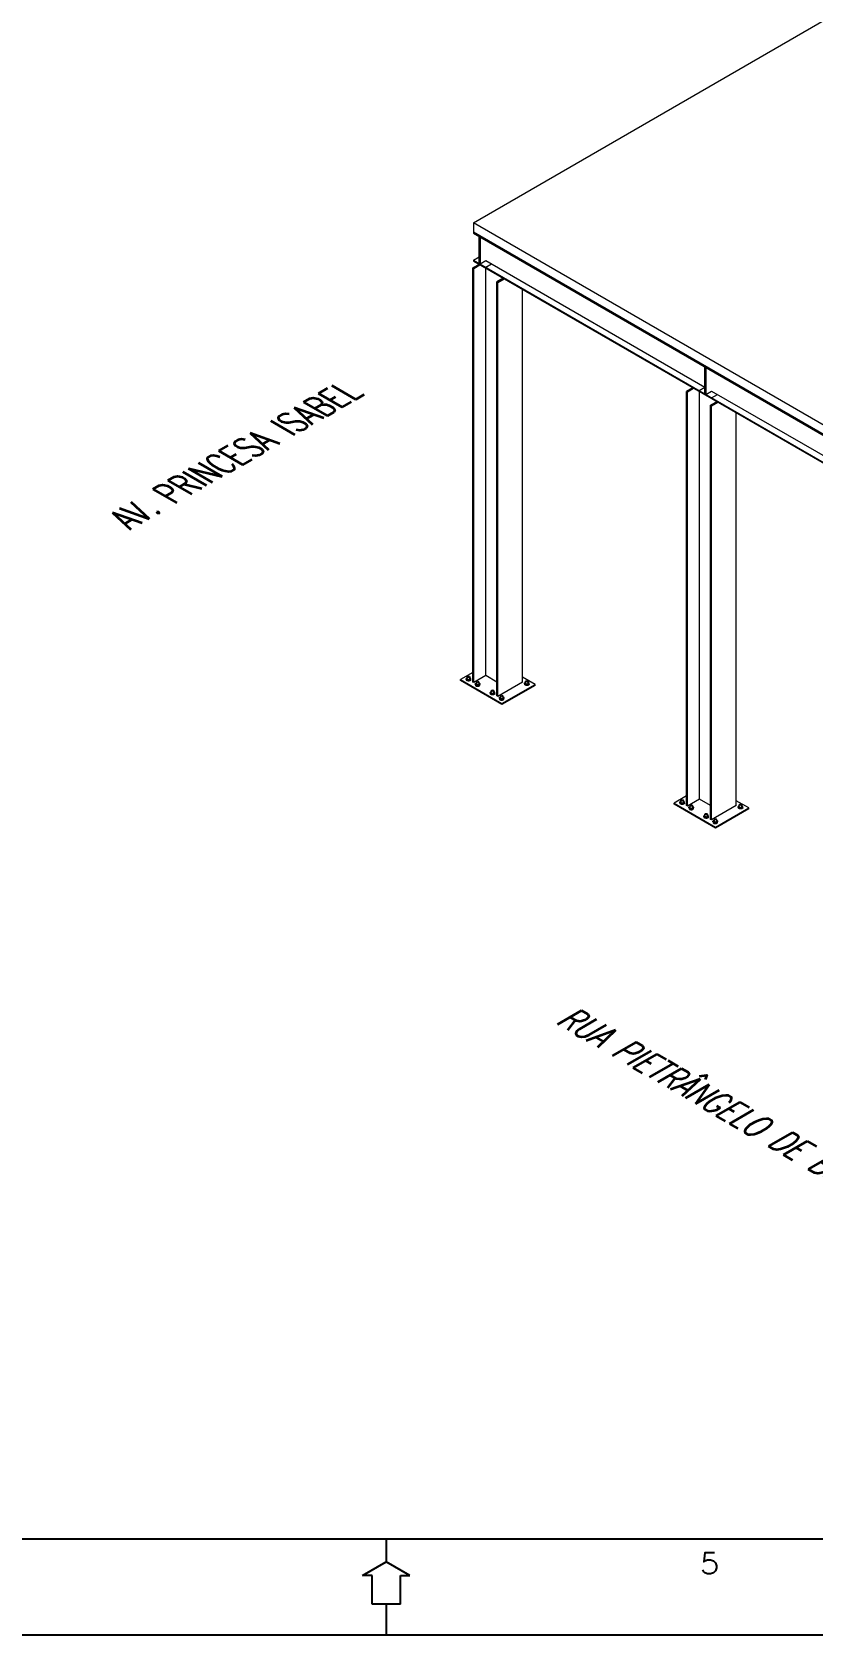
# Model space of a CAD drawing. Header units: millimetres. Extents: x -312439 to 477422, y -331570 to 212570.
# Drawn here: x 405518 to 409601, y 84213 to 92585 of the extents above; entities that cross this region are included whole.
import ezdxf

# ---------------------------------------------------------------- set-up
doc = ezdxf.new("R2010")
doc.units = ezdxf.units.MM
doc.layers.add('ARCONDTEXTO', color=4, linetype='Continuous')
doc.layers.add('FORMATO A1', color=1, linetype='Continuous')
doc.styles.add('ROMANS', font='romans.shx', dxfattribs={"height": 187.5})

# ---------------------------------------------------------------- blocks, each defined once
blk = doc.blocks.new('A$C2D342850')
at = {"layer": 'FORMATO A1', "color": 2, "linetype": 'Continuous'}
blk.add_line((83100, -58400), (2500, -58400), dxfattribs=at)
at = {"layer": 'FORMATO A1', "color": 1, "linetype": 'Continuous'}
for p, q in [((42119.9, -58400), (42119.9, -58635.9)), ((41871.7, -58779.7), (42119.9, -58636.4)), ((42368, -58779.7), (42119.9, -58636.4)), ((41971.7, -58779.7), (41871.7, -58779.7)), ((41971.7, -59079.7), (41971.7, -58779.7)), ((42268, -58779.7), (42368, -58779.7)), ((42268, -59079.7), (42268, -58779.7)), ((42268.2, -59079.7), (41971.7, -59079.7)), ((42119.9, -59079.7), (42119.9, -59400)), ((0, -59400), (84100, -59400))]:
    blk.add_line(p, q, dxfattribs=at)
blk.add_lwpolyline([(45552.39, -58543.44), (45449.26, -58543.44), (45438.95, -58636.25), (45449.26, -58625.94), (45480.2, -58615.62), (45511.14, -58615.62), (45542.08, -58625.94), (45562.7, -58646.56), (45573.01, -58677.5), (45573.01, -58698.12), (45562.7, -58729.06), (45542.08, -58749.69), (45511.14, -58760), (45480.2, -58760), (45449.26, -58749.69), (45438.95, -58739.37), (45428.64, -58718.75)], dxfattribs=at)

msp = doc.modelspace()

# ---------------------------------------------------------------- linework, layer by layer
at = {"color": 0, "linetype": 'Continuous', "lineweight": 0, "extrusion": (1.25969e-16, 0.816497, 0.57735)}
for p, q in [((407825.453, 91588.776), (412413.804, 94237.861)), ((412545.89, 88863.431), (407825.453, 91588.776)), ((407825.453, 91588.776), (407825.453, 91533.769)), ((412545.89, 88813.424), (407825.453, 91538.769)), ((407825.453, 91533.769), (412545.89, 88808.424)), ((407855.768, 91376.249), (407855.768, 91516.267)), ((407860.099, 91513.766), (407860.099, 91373.749)), ((407890.414, 91501.265), (407890.414, 91496.264)), ((407855.606, 91371.342), (407823.003, 91352.519)), ((407823.003, 91352.519), (407827.334, 91350.018)), ((407823.003, 89189.784), (407823.003, 91352.519)), ((407825.453, 91393.751), (407855.768, 91411.253)), ((407825.453, 91393.751), (407825.453, 91388.75)), ((407825.453, 91393.751), (412545.89, 88668.406)), ((407825.453, 91388.75), (412545.89, 88663.405)), ((407827.334, 91350.018), (407859.937, 91368.842)), ((407827.334, 89187.284), (407827.334, 91350.018)), ((407860.099, 91373.749), (407890.414, 91391.251)), ((407890.129, 89223.538), (407890.129, 91351.41)), ((407890.414, 91391.251), (409035.877, 90729.917)), ((407890.414, 91356.246), (407920.728, 91373.749)), ((407890.414, 91356.246), (407890.414, 91351.246)), ((407981.195, 91298.833), (407948.593, 91280.01)), ((407948.593, 89117.275), (407948.593, 91280.01)), ((407948.593, 91280.01), (407952.923, 91277.509)), ((407952.923, 91277.509), (407985.526, 91296.332)), ((407952.923, 89114.774), (407952.923, 91277.509)), ((408082.844, 89189.784), (408082.844, 91240.146)), ((409005.562, 90852.433), (409005.562, 90857.433)), ((409035.877, 90694.913), (409035.877, 90834.93)), ((409040.208, 90832.43), (409040.208, 90692.412)), ((409070.523, 90819.928), (409070.523, 90814.928)), ((408972.512, 90726.496), (408939.91, 90707.673)), ((408939.91, 90707.673), (408944.24, 90705.172)), ((408939.91, 88544.938), (408939.91, 90707.673)), ((408944.24, 90705.172), (408976.843, 90723.995)), ((408944.24, 88542.437), (408944.24, 90705.172)), ((409005.562, 90712.415), (409035.877, 90729.917)), ((409005.562, 90707.414), (409005.562, 90712.415)), ((409007.035, 88578.692), (409007.035, 90706.564)), ((409040.208, 90692.412), (409070.523, 90709.915)), ((409070.523, 90709.915), (410215.986, 90048.581)), ((409070.523, 90674.91), (409100.837, 90692.412)), ((409070.523, 90674.91), (409070.523, 90669.909)), ((409098.102, 90653.987), (409065.499, 90635.163)), ((409065.499, 88472.429), (409065.499, 90635.163)), ((409065.499, 90635.163), (409069.83, 90632.663)), ((409069.83, 90632.663), (409102.433, 90651.486)), ((409069.83, 88469.928), (409069.83, 90632.663)), ((409199.75, 88544.938), (409199.75, 90595.3)), ((407823.003, 89239.79), (407758.043, 89202.286)), ((407758.043, 89202.286), (407974.577, 89077.27)), ((407758.043, 89197.285), (407758.043, 89202.286)), ((407974.577, 89072.269), (407758.043, 89197.285)), ((407788.28, 89204.164), (407788.28, 89208.579)), ((407791.53, 89197.163), (407791.53, 89201.577)), ((407793.603, 89207.496), (407793.603, 89217.125)), ((407803.657, 89195.286), (407803.657, 89199.701)), ((407807.212, 89207.496), (407807.212, 89217.125)), ((407812.535, 89200.412), (407812.535, 89204.827)), ((407827.334, 89187.284), (407823.003, 89189.784)), ((407890.129, 89223.538), (407827.334, 89187.284)), ((407835.491, 89176.907), (407835.491, 89181.322)), ((407838.74, 89169.905), (407838.74, 89174.32)), ((407840.814, 89189.868), (407840.814, 89180.239)), ((407850.868, 89168.029), (407850.868, 89172.444)), ((407854.423, 89189.868), (407854.423, 89180.239)), ((407859.746, 89173.155), (407859.746, 89177.57)), ((407948.593, 89189.784), (407890.129, 89223.538)), ((408082.844, 89189.784), (407952.923, 89114.774)), ((407974.577, 89077.27), (408147.804, 89177.282)), ((408147.804, 89172.282), (407974.577, 89072.269)), ((408147.804, 89177.282), (408082.844, 89214.787)), ((408093.312, 89180.742), (408093.312, 89185.157)), ((408096.561, 89173.74), (408096.561, 89178.155)), ((408098.635, 89184.073), (408098.635, 89193.702)), ((408108.689, 89171.864), (408108.689, 89176.279)), ((408112.243, 89184.073), (408112.243, 89193.702)), ((408117.567, 89176.99), (408117.567, 89181.404)), ((408147.804, 89172.282), (408147.804, 89177.282)), ((407913.87, 89131.655), (407913.87, 89136.07)), ((407917.12, 89124.653), (407917.12, 89129.068)), ((407919.193, 89134.987), (407919.193, 89144.616)), ((407929.247, 89122.777), (407929.247, 89127.192)), ((407932.802, 89134.987), (407932.802, 89144.616)), ((407938.125, 89127.903), (407938.125, 89132.318)), ((407952.923, 89114.774), (407948.593, 89117.275)), ((407961.081, 89104.398), (407961.081, 89108.813)), ((407964.33, 89097.396), (407964.33, 89101.811)), ((407966.404, 89117.359), (407966.404, 89107.73)), ((407974.577, 89072.269), (407974.577, 89077.27)), ((407976.457, 89095.52), (407976.457, 89099.935)), ((407980.012, 89117.359), (407980.012, 89107.73)), ((407985.335, 89100.646), (407985.335, 89105.061)), ((408939.91, 88594.944), (408874.949, 88557.439)), ((409007.035, 88578.692), (408944.24, 88542.437)), ((409065.499, 88544.938), (409007.035, 88578.692)), ((408874.949, 88557.439), (409091.483, 88432.424)), ((408874.949, 88552.439), (408874.949, 88557.439)), ((409091.483, 88427.423), (408874.949, 88552.439)), ((408905.187, 88559.318), (408905.187, 88563.733)), ((408908.436, 88552.316), (408908.436, 88556.731)), ((408910.51, 88562.65), (408910.51, 88572.279)), ((408920.564, 88550.44), (408920.564, 88554.855)), ((408924.118, 88562.65), (408924.118, 88572.279)), ((408929.442, 88555.566), (408929.442, 88559.981)), ((408944.24, 88542.437), (408939.91, 88544.938)), ((408952.397, 88532.061), (408952.397, 88536.476)), ((408955.647, 88525.059), (408955.647, 88529.474)), ((408957.72, 88545.022), (408957.72, 88535.393)), ((408967.774, 88523.183), (408967.774, 88527.598)), ((408971.329, 88545.022), (408971.329, 88535.393)), ((408976.652, 88528.309), (408976.652, 88532.724)), ((409030.776, 88486.809), (409030.776, 88491.224)), ((409036.099, 88490.141), (409036.099, 88499.77)), ((409049.708, 88490.141), (409049.708, 88499.77)), ((409199.75, 88544.938), (409069.83, 88469.928)), ((409091.483, 88432.424), (409264.71, 88532.436)), ((409264.71, 88527.436), (409091.483, 88427.423)), ((409264.71, 88532.436), (409199.75, 88569.941)), ((409210.218, 88535.896), (409210.218, 88540.31)), ((409213.468, 88528.894), (409213.468, 88533.309)), ((409215.541, 88539.227), (409215.541, 88548.856)), ((409225.595, 88527.018), (409225.595, 88531.433)), ((409229.15, 88539.227), (409229.15, 88548.856)), ((409234.473, 88532.143), (409234.473, 88536.558)), ((409264.71, 88527.436), (409264.71, 88532.436)), ((409034.026, 88479.807), (409034.026, 88484.222)), ((409046.153, 88477.931), (409046.153, 88482.346)), ((409055.031, 88483.057), (409055.031, 88487.472)), ((409069.83, 88469.928), (409065.499, 88472.429)), ((409077.987, 88459.552), (409077.987, 88463.967)), ((409081.236, 88452.55), (409081.236, 88456.965)), ((409083.31, 88472.513), (409083.31, 88462.884)), ((409091.483, 88427.423), (409091.483, 88432.424)), ((409093.364, 88450.674), (409093.364, 88455.089)), ((409096.919, 88472.513), (409096.919, 88462.884)), ((409102.242, 88455.8), (409102.242, 88460.215))]:
    msp.add_line(p, q, dxfattribs=at)
at = {"color": 0, "linetype": 'Continuous', "lineweight": 0}
for centre, major_axis, start_param, end_param in [((407800.408, 89207.496), (-10.873, 0), 5.49778714, 6.54498469), ((407800.408, 89207.496), (-10.873, 0), 0.26179939, 1.30899694), ((407800.408, 89207.496), (-10.873, 0), 5.38853468, 5.49778714), ((407800.408, 89207.496), (6.804, 0), 3.14159265, 6.28318531), ((407800.408, 89207.496), (-10.873, 0), 1.30899694, 2.35619449), ((407800.408, 89207.496), (-10.873, 0), 3.40339204, 4.03624328), ((407800.408, 89207.496), (-10.873, 0), 2.35619449, 3.40339204), ((407847.618, 89180.239), (-10.873, 0), 5.49778714, 6.54498469), ((407847.618, 89180.239), (-10.873, 0), 0.26179939, 1.30899694), ((407847.618, 89180.239), (-10.873, 0), 5.38853468, 5.49778714), ((407847.618, 89180.239), (-6.804, 0), 0, 2.35619449), ((407847.618, 89180.239), (-10.873, 0), 1.30899694, 2.35619449), ((407847.618, 89180.239), (-6.804, 0), 2.35619449, 3.14159265), ((407847.618, 89180.239), (-10.873, 0), 3.40339204, 4.03624328), ((407847.618, 89180.239), (-10.873, 0), 2.35619449, 3.40339204), ((408105.439, 89184.073), (10.873, 0), 2.35619449, 3.40339204), ((408105.439, 89184.073), (10.873, 0), 3.40339204, 4.45058959), ((408105.439, 89184.073), (10.873, 0), 2.24694203, 2.35619449), ((408105.439, 89184.073), (-6.804, 0), 0, 2.35619449), ((408105.439, 89184.073), (10.873, 0), 4.45058959, 5.49778714), ((408105.439, 89184.073), (-6.804, 0), 2.35619449, 3.14159265), ((408105.439, 89184.073), (10.873, 0), 0.26179939, 0.89465062), ((408105.439, 89184.073), (10.873, 0), 5.49778714, 6.54498469), ((407925.997, 89134.987), (-10.873, 0), 5.49778714, 6.54498469), ((407925.997, 89134.987), (-10.873, 0), 0.26179939, 1.30899694), ((407925.997, 89134.987), (-10.873, 0), 5.38853468, 5.49778714), ((407925.997, 89134.987), (6.804, 0), 3.14159265, 6.28318531), ((407925.997, 89134.987), (-10.873, 0), 1.30899694, 2.35619449), ((407925.997, 89134.987), (-10.873, 0), 3.40339204, 4.03624328), ((407925.997, 89134.987), (-10.873, 0), 2.35619449, 3.40339204), ((407973.208, 89107.73), (-10.873, 0), 5.49778714, 6.54498469), ((407973.208, 89107.73), (-10.873, 0), 0.26179939, 1.30899694), ((407973.208, 89107.73), (-10.873, 0), 5.38853468, 5.49778714), ((407973.208, 89107.73), (-6.804, 0), 0, 2.35619449), ((407973.208, 89107.73), (-10.873, 0), 1.30899694, 2.35619449), ((407973.208, 89107.73), (-6.804, 0), 2.35619449, 3.14159265), ((407973.208, 89107.73), (-10.873, 0), 3.40339204, 4.03624328), ((407973.208, 89107.73), (-10.873, 0), 2.35619449, 3.40339204), ((408917.314, 88562.65), (-10.873, 0), 5.49778714, 6.54498469), ((408917.314, 88562.65), (-10.873, 0), 0.26179939, 1.30899694), ((408917.314, 88562.65), (-10.873, 0), 5.38853468, 5.49778714), ((408917.314, 88562.65), (6.804, 0), 3.14159265, 6.28318531), ((408917.314, 88562.65), (-10.873, 0), 1.30899694, 2.35619449), ((408917.314, 88562.65), (-10.873, 0), 3.40339204, 4.03624328), ((408917.314, 88562.65), (-10.873, 0), 2.35619449, 3.40339204), ((408964.525, 88535.393), (-10.873, 0), 5.49778714, 6.54498469), ((408964.525, 88535.393), (-10.873, 0), 0.26179939, 1.30899694), ((408964.525, 88535.393), (-10.873, 0), 5.38853468, 5.49778714), ((408964.525, 88535.393), (-6.804, 0), 0, 2.35619449), ((408964.525, 88535.393), (-10.873, 0), 1.30899694, 2.35619449), ((408964.525, 88535.393), (-6.804, 0), 2.35619449, 3.14159265), ((408964.525, 88535.393), (-10.873, 0), 3.40339204, 4.03624328), ((408964.525, 88535.393), (-10.873, 0), 2.35619449, 3.40339204), ((409042.904, 88490.141), (-10.873, 0), 5.49778714, 6.54498469), ((409042.904, 88490.141), (-10.873, 0), 5.38853468, 5.49778714), ((409042.904, 88490.141), (6.804, 0), 3.14159265, 6.28318531), ((409042.904, 88490.141), (-10.873, 0), 3.40339204, 4.03624328), ((409042.904, 88490.141), (-10.873, 0), 2.35619449, 3.40339204), ((409222.345, 88539.227), (10.873, 0), 2.35619449, 3.40339204), ((409222.345, 88539.227), (10.873, 0), 3.40339204, 4.45058959), ((409222.345, 88539.227), (10.873, 0), 2.24694203, 2.35619449), ((409222.345, 88539.227), (-6.804, 0), 0, 2.35619449), ((409222.345, 88539.227), (10.873, 0), 4.45058959, 5.49778714), ((409222.345, 88539.227), (-6.804, 0), 2.35619449, 3.14159265), ((409222.345, 88539.227), (10.873, 0), 0.26179939, 0.89465062), ((409222.345, 88539.227), (10.873, 0), 5.49778714, 6.54498469), ((409042.904, 88490.141), (-10.873, 0), 0.26179939, 1.30899694), ((409042.904, 88490.141), (-10.873, 0), 1.30899694, 2.35619449), ((409090.114, 88462.884), (-10.873, 0), 5.49778714, 6.54498469), ((409090.114, 88462.884), (-10.873, 0), 0.26179939, 1.30899694), ((409090.114, 88462.884), (-10.873, 0), 5.38853468, 5.49778714), ((409090.114, 88462.884), (-6.804, 0), 0, 2.35619449), ((409090.114, 88462.884), (-10.873, 0), 1.30899694, 2.35619449), ((409090.114, 88462.884), (-6.804, 0), 2.35619449, 3.14159265), ((409090.114, 88462.884), (-10.873, 0), 3.40339204, 4.03624328), ((409090.114, 88462.884), (-10.873, 0), 2.35619449, 3.40339204)]:
    msp.add_ellipse(centre, major_axis=major_axis, ratio=0.57735027, start_param=start_param, end_param=end_param, dxfattribs=at)
for centre, major_axis in [((407800.408, 89217.125), (-6.804, 0)), ((407847.618, 89189.868), (-6.804, 0)), ((408105.439, 89193.702), (6.804, 0)), ((407925.997, 89144.616), (-6.804, 0)), ((407973.208, 89117.359), (-6.804, 0)), ((408917.314, 88572.279), (-6.804, 0)), ((408964.525, 88545.022), (-6.804, 0)), ((409042.904, 88499.77), (-6.804, 0)), ((409222.345, 88548.856), (6.804, 0)), ((409090.114, 88472.513), (-6.804, 0))]:
    msp.add_ellipse(centre, major_axis=major_axis, ratio=0.57735027, dxfattribs=at)
for points, weights in [([(407792.719, 89211.935), (407790.659, 89210.746), (407788.28, 89208.579)], [1, 1.03795484931, 1]), ([(407788.28, 89208.579), (407789.151, 89207.496), (407789.905, 89205.871)], [1, 1.0379548493, 1]), ([(407789.905, 89199.87), (407789.151, 89201.495), (407788.28, 89204.164)], [1, 1.0379548493, 1]), ([(407789.905, 89205.871), (407790.659, 89204.246), (407791.53, 89201.577)], [1, 1.0379548493, 1]), ([(407791.53, 89197.163), (407790.659, 89198.246), (407789.905, 89199.87)], [1, 1.03795484931, 1]), ([(407791.53, 89201.577), (407794.779, 89201.868), (407797.594, 89201.432)], [1, 1.0379548493, 1]), ([(407797.594, 89195.432), (407794.779, 89195.867), (407791.53, 89197.163)], [1, 1.0379548493, 1]), ([(407793.603, 89212.412), (407793.16, 89212.189), (407792.719, 89211.935)], [1.01249115378, 1.00788270894, 1]), ([(407797.594, 89201.432), (407800.408, 89200.997), (407803.657, 89199.701)], [1, 1.0379548493, 1]), ([(407803.657, 89195.286), (407800.408, 89194.996), (407797.594, 89195.432)], [1, 1.03795484931, 1]), ([(407803.657, 89199.701), (407806.036, 89201.868), (407808.096, 89203.057)], [1, 1.03795484931, 1]), ([(407808.096, 89197.056), (407806.036, 89195.867), (407803.657, 89195.286)], [1, 1.03795484931, 1]), ([(407809.286, 89211.829), (407808.209, 89212.258), (407807.212, 89212.585)], [1, 1.01226104367, 1.01660040172]), ([(407808.096, 89203.057), (407810.156, 89204.246), (407812.535, 89204.827)], [1, 1.03795484931, 1]), ([(407812.535, 89200.412), (407810.156, 89198.246), (407808.096, 89197.056)], [1, 1.03795484931, 1]), ([(407810.91, 89209.121), (407810.156, 89210.746), (407809.286, 89211.829)], [1, 1.0379548493, 1]), ([(407812.535, 89204.827), (407811.665, 89207.496), (407810.91, 89209.121)], [1, 1.0379548493, 1]), ([(407835.491, 89181.322), (407837.87, 89183.488), (407839.93, 89184.678)], [1, 1.03795484931, 1]), ([(407837.116, 89178.614), (407836.362, 89180.239), (407835.491, 89181.322)], [1, 1.0379548493, 1]), ([(407835.491, 89176.907), (407836.362, 89174.238), (407837.116, 89172.613)], [1, 1.03795484931, 1]), ([(407838.74, 89174.32), (407837.87, 89176.989), (407837.116, 89178.614)], [1, 1.0379548493, 1]), ([(407837.116, 89172.613), (407837.87, 89170.989), (407838.74, 89169.905)], [1, 1.0379548493, 1]), ([(407844.804, 89174.175), (407841.99, 89174.611), (407838.74, 89174.32)], [1, 1.0379548493, 1]), ([(407838.74, 89169.905), (407841.99, 89168.61), (407844.804, 89168.174)], [1, 1.03795484931, 1]), ([(407839.93, 89184.678), (407840.371, 89184.932), (407840.814, 89185.155)], [1, 1.00788270894, 1.01249115378]), ([(407850.868, 89172.444), (407847.618, 89173.74), (407844.804, 89174.175)], [1, 1.0379548493, 1]), ([(407844.804, 89168.174), (407847.618, 89167.739), (407850.868, 89168.029)], [1, 1.0379548493, 1]), ([(407855.307, 89175.8), (407853.247, 89174.611), (407850.868, 89172.444)], [1, 1.03795484931, 1]), ([(407850.868, 89168.029), (407853.247, 89168.61), (407855.307, 89169.799)], [1, 1.03795484931, 1]), ([(407854.423, 89185.328), (407855.42, 89185.001), (407856.496, 89184.572)], [1.01660040172, 1.01226104367, 1]), ([(407859.746, 89177.57), (407857.367, 89176.989), (407855.307, 89175.8)], [1, 1.03795484931, 1]), ([(407855.307, 89169.799), (407857.367, 89170.989), (407859.746, 89173.155)], [1, 1.03795484931, 1]), ([(407856.496, 89184.572), (407857.367, 89183.488), (407858.121, 89181.864)], [1, 1.0379548493, 1]), ([(407858.121, 89181.864), (407858.875, 89180.239), (407859.746, 89177.57)], [1, 1.03795484931, 1]), ([(408097.751, 89188.512), (408095.69, 89187.323), (408093.312, 89185.157)], [1, 1.03795484931, 1]), ([(408093.312, 89185.157), (408094.182, 89184.073), (408094.936, 89182.449)], [1, 1.0379548493, 1]), ([(408094.936, 89176.448), (408094.182, 89178.073), (408093.312, 89180.742)], [1, 1.0379548493, 1]), ([(408094.936, 89182.449), (408095.69, 89180.824), (408096.561, 89178.155)], [1, 1.0379548493, 1]), ([(408096.561, 89173.74), (408095.69, 89174.823), (408094.936, 89176.448)], [1, 1.0379548493, 1]), ([(408096.561, 89178.155), (408099.811, 89178.445), (408102.625, 89178.01)], [1, 1.0379548493, 1]), ([(408102.625, 89172.009), (408099.811, 89172.444), (408096.561, 89173.74)], [1, 1.0379548493, 1]), ([(408098.635, 89188.989), (408098.191, 89188.767), (408097.751, 89188.512)], [1.01249115378, 1.00788270894, 1]), ([(408102.625, 89178.01), (408105.439, 89177.574), (408108.689, 89176.279)], [1, 1.03795484931, 1]), ([(408108.689, 89171.864), (408105.439, 89171.574), (408102.625, 89172.009)], [1, 1.0379548493, 1]), ([(408108.689, 89176.279), (408111.067, 89178.445), (408113.128, 89179.635)], [1, 1.03795484931, 1]), ([(408113.128, 89173.634), (408111.067, 89172.444), (408108.689, 89171.864)], [1, 1.03795484931, 1]), ([(408114.317, 89188.406), (408113.241, 89188.835), (408112.243, 89189.162)], [1, 1.01226104367, 1.01660040172]), ([(408113.128, 89179.635), (408115.188, 89180.824), (408117.567, 89181.404)], [1, 1.03795484931, 1]), ([(408117.567, 89176.99), (408115.188, 89174.823), (408113.128, 89173.634)], [1, 1.03795484931, 1]), ([(408115.942, 89185.698), (408115.188, 89187.323), (408114.317, 89188.406)], [1, 1.0379548493, 1]), ([(408117.567, 89181.404), (408116.696, 89184.073), (408115.942, 89185.698)], [1, 1.0379548493, 1]), ([(407918.309, 89139.426), (407916.249, 89138.236), (407913.87, 89136.07)], [1, 1.03795484931, 1]), ([(407913.87, 89136.07), (407914.741, 89134.987), (407915.495, 89133.362)], [1, 1.0379548493, 1]), ([(407915.495, 89127.361), (407914.741, 89128.986), (407913.87, 89131.655)], [1, 1.0379548493, 1]), ([(407915.495, 89133.362), (407916.249, 89131.737), (407917.12, 89129.068)], [1, 1.0379548493, 1]), ([(407917.12, 89124.653), (407916.249, 89125.737), (407915.495, 89127.361)], [1, 1.03795484931, 1]), ([(407917.12, 89129.068), (407920.369, 89129.358), (407923.183, 89128.923)], [1, 1.0379548493, 1]), ([(407923.183, 89122.922), (407920.369, 89123.358), (407917.12, 89124.653)], [1, 1.0379548493, 1]), ([(407919.193, 89139.902), (407918.75, 89139.68), (407918.309, 89139.426)], [1.01249115378, 1.00788270894, 1]), ([(407923.183, 89128.923), (407925.997, 89128.488), (407929.247, 89127.192)], [1, 1.0379548493, 1]), ([(407929.247, 89122.777), (407925.997, 89122.487), (407923.183, 89122.922)], [1, 1.03795484931, 1]), ([(407929.247, 89127.192), (407931.626, 89129.358), (407933.686, 89130.548)], [1, 1.03795484931, 1]), ([(407933.686, 89124.547), (407931.626, 89123.358), (407929.247, 89122.777)], [1, 1.03795484931, 1]), ([(407934.875, 89139.32), (407933.799, 89139.749), (407932.802, 89140.076)], [1, 1.01226104367, 1.01660040172]), ([(407933.686, 89130.548), (407935.746, 89131.737), (407938.125, 89132.318)], [1, 1.03795484931, 1]), ([(407938.125, 89127.903), (407935.746, 89125.737), (407933.686, 89124.547)], [1, 1.03795484931, 1]), ([(407936.5, 89136.612), (407935.746, 89138.236), (407934.875, 89139.32)], [1, 1.0379548493, 1]), ([(407938.125, 89132.318), (407937.254, 89134.987), (407936.5, 89136.612)], [1, 1.0379548493, 1]), ([(407961.081, 89108.813), (407963.459, 89110.979), (407965.519, 89112.169)], [1, 1.03795484931, 1]), ([(407962.705, 89106.105), (407961.951, 89107.73), (407961.081, 89108.813)], [1, 1.0379548493, 1]), ([(407961.081, 89104.398), (407961.951, 89101.729), (407962.705, 89100.104)], [1, 1.03795484931, 1]), ([(407964.33, 89101.811), (407963.459, 89104.48), (407962.705, 89106.105)], [1, 1.0379548493, 1]), ([(407962.705, 89100.104), (407963.459, 89098.479), (407964.33, 89097.396)], [1, 1.0379548493, 1]), ([(407970.394, 89101.666), (407967.58, 89102.101), (407964.33, 89101.811)], [1, 1.0379548493, 1]), ([(407964.33, 89097.396), (407967.58, 89096.101), (407970.394, 89095.665)], [1, 1.03795484931, 1]), ([(407965.519, 89112.169), (407965.96, 89112.423), (407966.404, 89112.645)], [1, 1.00788270894, 1.01249115378]), ([(407976.457, 89099.935), (407973.208, 89101.231), (407970.394, 89101.666)], [1, 1.0379548493, 1]), ([(407970.394, 89095.665), (407973.208, 89095.23), (407976.457, 89095.52)], [1, 1.0379548493, 1]), ([(407980.896, 89103.291), (407978.836, 89102.101), (407976.457, 89099.935)], [1, 1.03795484931, 1]), ([(407976.457, 89095.52), (407978.836, 89096.101), (407980.896, 89097.29)], [1, 1.03795484931, 1]), ([(407980.012, 89112.819), (407981.009, 89112.492), (407982.086, 89112.062)], [1.01660040172, 1.01226104367, 1]), ([(407985.335, 89105.061), (407982.957, 89104.48), (407980.896, 89103.291)], [1, 1.03795484931, 1]), ([(407980.896, 89097.29), (407982.957, 89098.479), (407985.335, 89100.646)], [1, 1.03795484931, 1]), ([(407982.086, 89112.062), (407982.957, 89110.979), (407983.711, 89109.355)], [1, 1.0379548493, 1]), ([(407983.711, 89109.355), (407984.465, 89107.73), (407985.335, 89105.061)], [1, 1.03795484931, 1]), ([(408909.626, 88567.089), (408907.566, 88565.899), (408905.187, 88563.733)], [1, 1.03795484931, 1]), ([(408905.187, 88563.733), (408906.057, 88562.65), (408906.812, 88561.025)], [1, 1.0379548493, 1]), ([(408906.812, 88555.024), (408906.057, 88556.649), (408905.187, 88559.318)], [1, 1.0379548493, 1]), ([(408906.812, 88561.025), (408907.566, 88559.4), (408908.436, 88556.731)], [1, 1.0379548493, 1]), ([(408908.436, 88552.316), (408907.566, 88553.4), (408906.812, 88555.024)], [1, 1.03795484931, 1]), ([(408908.436, 88556.731), (408911.686, 88557.021), (408914.5, 88556.586)], [1, 1.0379548493, 1]), ([(408914.5, 88550.585), (408911.686, 88551.021), (408908.436, 88552.316)], [1, 1.0379548493, 1]), ([(408910.51, 88567.565), (408910.066, 88567.343), (408909.626, 88567.089)], [1.01249115378, 1.00788270894, 1]), ([(408914.5, 88556.586), (408917.314, 88556.151), (408920.564, 88554.855)], [1, 1.0379548493, 1]), ([(408920.564, 88550.44), (408917.314, 88550.15), (408914.5, 88550.585)], [1, 1.03795484931, 1]), ([(408920.564, 88554.855), (408922.943, 88557.021), (408925.003, 88558.211)], [1, 1.03795484931, 1]), ([(408925.003, 88552.21), (408922.943, 88551.021), (408920.564, 88550.44)], [1, 1.03795484931, 1]), ([(408926.192, 88566.983), (408925.116, 88567.412), (408924.118, 88567.739)], [1, 1.01226104367, 1.01660040172]), ([(408925.003, 88558.211), (408927.063, 88559.4), (408929.442, 88559.981)], [1, 1.03795484931, 1]), ([(408929.442, 88555.566), (408927.063, 88553.4), (408925.003, 88552.21)], [1, 1.03795484931, 1]), ([(408927.817, 88564.275), (408927.063, 88565.899), (408926.192, 88566.983)], [1, 1.0379548493, 1]), ([(408929.442, 88559.981), (408928.571, 88562.65), (408927.817, 88564.275)], [1, 1.0379548493, 1]), ([(408952.397, 88536.476), (408954.776, 88538.642), (408956.836, 88539.832)], [1, 1.03795484931, 1]), ([(408954.022, 88533.768), (408953.268, 88535.393), (408952.397, 88536.476)], [1, 1.0379548493, 1]), ([(408952.397, 88532.061), (408953.268, 88529.392), (408954.022, 88527.767)], [1, 1.03795484931, 1]), ([(408955.647, 88529.474), (408954.776, 88532.143), (408954.022, 88533.768)], [1, 1.0379548493, 1]), ([(408954.022, 88527.767), (408954.776, 88526.142), (408955.647, 88525.059)], [1, 1.0379548493, 1]), ([(408961.711, 88529.329), (408958.896, 88529.764), (408955.647, 88529.474)], [1, 1.0379548493, 1]), ([(408955.647, 88525.059), (408958.896, 88523.764), (408961.711, 88523.328)], [1, 1.03795484931, 1]), ([(408956.836, 88539.832), (408957.277, 88540.086), (408957.72, 88540.308)], [1, 1.00788270894, 1.01249115378]), ([(408967.774, 88527.598), (408964.525, 88528.894), (408961.711, 88529.329)], [1, 1.0379548493, 1]), ([(408961.711, 88523.328), (408964.525, 88522.893), (408967.774, 88523.183)], [1, 1.0379548493, 1]), ([(408972.213, 88530.954), (408970.153, 88529.764), (408967.774, 88527.598)], [1, 1.03795484931, 1]), ([(408967.774, 88523.183), (408970.153, 88523.764), (408972.213, 88524.953)], [1, 1.03795484931, 1]), ([(408971.329, 88540.482), (408972.326, 88540.155), (408973.403, 88539.725)], [1.01660040172, 1.01226104367, 1]), ([(408976.652, 88532.724), (408974.273, 88532.143), (408972.213, 88530.954)], [1, 1.03795484931, 1]), ([(408972.213, 88524.953), (408974.273, 88526.142), (408976.652, 88528.309)], [1, 1.03795484931, 1]), ([(408973.403, 88539.725), (408974.273, 88538.642), (408975.027, 88537.018)], [1, 1.0379548493, 1]), ([(408975.027, 88537.018), (408975.781, 88535.393), (408976.652, 88532.724)], [1, 1.03795484931, 1]), ([(409035.215, 88494.58), (409033.155, 88493.39), (409030.776, 88491.224)], [1, 1.03795484931, 1]), ([(409030.776, 88491.224), (409031.647, 88490.141), (409032.401, 88488.516)], [1, 1.0379548493, 1]), ([(409036.099, 88495.056), (409035.656, 88494.834), (409035.215, 88494.58)], [1.01249115378, 1.00788270894, 1]), ([(409051.782, 88494.473), (409050.705, 88494.903), (409049.708, 88495.23)], [1, 1.01226104367, 1.01660040172]), ([(409053.406, 88491.765), (409052.652, 88493.39), (409051.782, 88494.473)], [1, 1.0379548493, 1]), ([(409055.031, 88487.472), (409054.16, 88490.141), (409053.406, 88491.765)], [1, 1.0379548493, 1]), ([(409214.657, 88543.666), (409212.597, 88542.477), (409210.218, 88540.31)], [1, 1.03795484931, 1]), ([(409210.218, 88540.31), (409211.089, 88539.227), (409211.843, 88537.603)], [1, 1.0379548493, 1]), ([(409211.843, 88531.602), (409211.089, 88533.227), (409210.218, 88535.896)], [1, 1.0379548493, 1]), ([(409211.843, 88537.603), (409212.597, 88535.978), (409213.468, 88533.309)], [1, 1.0379548493, 1]), ([(409213.468, 88528.894), (409212.597, 88529.977), (409211.843, 88531.602)], [1, 1.0379548493, 1]), ([(409213.468, 88533.309), (409216.717, 88533.599), (409219.531, 88533.164)], [1, 1.0379548493, 1]), ([(409219.531, 88527.163), (409216.717, 88527.598), (409213.468, 88528.894)], [1, 1.0379548493, 1]), ([(409215.541, 88544.143), (409215.098, 88543.921), (409214.657, 88543.666)], [1.01249115378, 1.00788270894, 1]), ([(409219.531, 88533.164), (409222.345, 88532.728), (409225.595, 88531.433)], [1, 1.03795484931, 1]), ([(409225.595, 88527.018), (409222.345, 88526.727), (409219.531, 88527.163)], [1, 1.0379548493, 1]), ([(409225.595, 88531.433), (409227.974, 88533.599), (409230.034, 88534.788)], [1, 1.03795484931, 1]), ([(409230.034, 88528.788), (409227.974, 88527.598), (409225.595, 88527.018)], [1, 1.03795484931, 1]), ([(409231.223, 88543.56), (409230.147, 88543.989), (409229.15, 88544.316)], [1, 1.01226104367, 1.01660040172]), ([(409230.034, 88534.788), (409232.094, 88535.978), (409234.473, 88536.558)], [1, 1.03795484931, 1]), ([(409234.473, 88532.143), (409232.094, 88529.977), (409230.034, 88528.788)], [1, 1.03795484931, 1]), ([(409232.848, 88540.852), (409232.094, 88542.477), (409231.223, 88543.56)], [1, 1.0379548493, 1]), ([(409234.473, 88536.558), (409233.602, 88539.227), (409232.848, 88540.852)], [1, 1.0379548493, 1]), ([(409032.401, 88482.515), (409031.647, 88484.14), (409030.776, 88486.809)], [1, 1.0379548493, 1]), ([(409032.401, 88488.516), (409033.155, 88486.891), (409034.026, 88484.222)], [1, 1.0379548493, 1]), ([(409034.026, 88479.807), (409033.155, 88480.89), (409032.401, 88482.515)], [1, 1.03795484931, 1]), ([(409034.026, 88484.222), (409037.275, 88484.512), (409040.09, 88484.077)], [1, 1.0379548493, 1]), ([(409040.09, 88478.076), (409037.275, 88478.512), (409034.026, 88479.807)], [1, 1.0379548493, 1]), ([(409040.09, 88484.077), (409042.904, 88483.642), (409046.153, 88482.346)], [1, 1.0379548493, 1]), ([(409046.153, 88477.931), (409042.904, 88477.641), (409040.09, 88478.076)], [1, 1.03795484931, 1]), ([(409046.153, 88482.346), (409048.532, 88484.512), (409050.592, 88485.702)], [1, 1.03795484931, 1]), ([(409050.592, 88479.701), (409048.532, 88478.512), (409046.153, 88477.931)], [1, 1.03795484931, 1]), ([(409050.592, 88485.702), (409052.652, 88486.891), (409055.031, 88487.472)], [1, 1.03795484931, 1]), ([(409055.031, 88483.057), (409052.652, 88480.89), (409050.592, 88479.701)], [1, 1.03795484931, 1]), ([(409077.987, 88463.967), (409080.366, 88466.133), (409082.426, 88467.323)], [1, 1.03795484931, 1]), ([(409079.612, 88461.259), (409078.858, 88462.884), (409077.987, 88463.967)], [1, 1.0379548493, 1]), ([(409077.987, 88459.552), (409078.858, 88456.883), (409079.612, 88455.258)], [1, 1.03795484931, 1]), ([(409081.236, 88456.965), (409080.366, 88459.634), (409079.612, 88461.259)], [1, 1.0379548493, 1]), ([(409079.612, 88455.258), (409080.366, 88453.633), (409081.236, 88452.55)], [1, 1.0379548493, 1]), ([(409087.3, 88456.82), (409084.486, 88457.255), (409081.236, 88456.965)], [1, 1.0379548493, 1]), ([(409081.236, 88452.55), (409084.486, 88451.254), (409087.3, 88450.819)], [1, 1.03795484931, 1]), ([(409082.426, 88467.323), (409082.866, 88467.577), (409083.31, 88467.799)], [1, 1.00788270894, 1.01249115378]), ([(409093.364, 88455.089), (409090.114, 88456.385), (409087.3, 88456.82)], [1, 1.0379548493, 1]), ([(409087.3, 88450.819), (409090.114, 88450.384), (409093.364, 88450.674)], [1, 1.0379548493, 1]), ([(409097.803, 88458.445), (409095.743, 88457.255), (409093.364, 88455.089)], [1, 1.03795484931, 1]), ([(409093.364, 88450.674), (409095.743, 88451.254), (409097.803, 88452.444)], [1, 1.03795484931, 1]), ([(409096.919, 88467.973), (409097.916, 88467.645), (409098.992, 88467.216)], [1.01660040172, 1.01226104367, 1]), ([(409102.242, 88460.215), (409099.863, 88459.634), (409097.803, 88458.445)], [1, 1.03795484931, 1]), ([(409097.803, 88452.444), (409099.863, 88453.633), (409102.242, 88455.8)], [1, 1.03795484931, 1]), ([(409098.992, 88467.216), (409099.863, 88466.133), (409100.617, 88464.508)], [1, 1.0379548493, 1]), ([(409100.617, 88464.508), (409101.371, 88462.884), (409102.242, 88460.215)], [1, 1.03795484931, 1])]:
    msp.add_rational_spline(points, weights, degree=2, dxfattribs=at)
at = {"layer": 'FORMATO A1', "color": 2, "linetype": 'Continuous'}
msp.add_line((427860.008, 84712.941, 0), (387560.008, 84712.941, 0), dxfattribs=at)
at = {"layer": 'FORMATO A1', "color": 1, "linetype": 'Continuous'}
msp.add_line((386310.008, 84212.941, 0), (428360.008, 84212.941, 0), dxfattribs=at)

# ---------------------------------------------------------------- block references
at = {"layer": 'FORMATO A1', "xscale": 0.5, "yscale": 0.5, "zscale": 0.5}
msp.add_blockref('A$C2D342850', (386310.008, 113912.941, 0), dxfattribs=at)

# ---------------------------------------------------------------- texts
at = {"layer": 'ARCONDTEXTO', "linetype": 'Continuous', "lineweight": -3, "style": 'ROMANS', "width": 0.8}
for s, rotation, oblique, p in [('AV. PRINCESA ISABEL', 30, 330, (406030.216, 89984.271, 0)), ('RUA PIETRÂNGELO DE BIASE', 330, 30, (408250.865, 87410.34, 0))]:
    msp.add_text(s, height=125, rotation=rotation, dxfattribs=dict(at, oblique=oblique)).set_placement(p)

doc.saveas('drawing.dxf')
